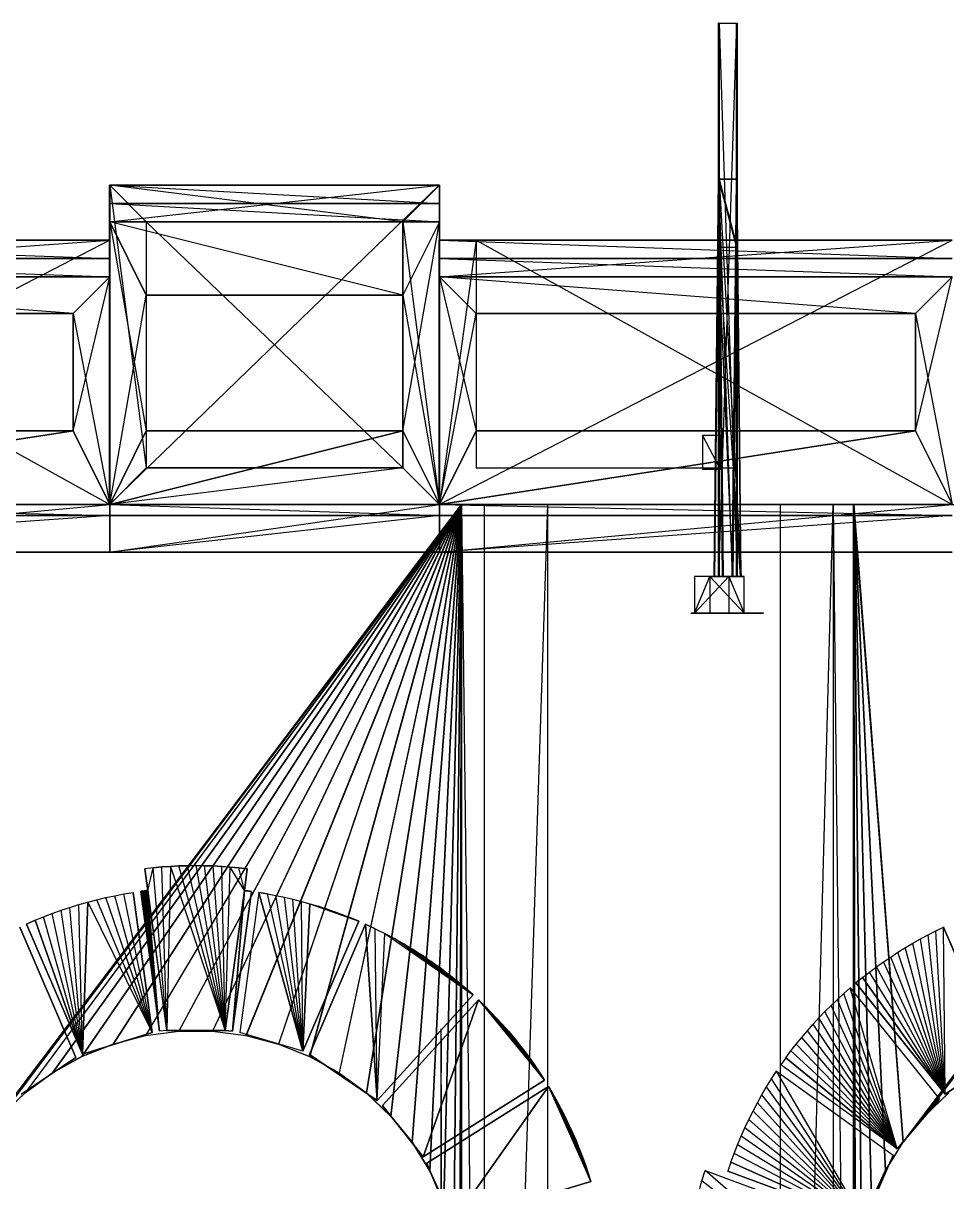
# Model space of a CAD drawing. Extents: x -41 to 47, y -35.8 to 51.3.
# Drawn here: x 20.202 to 22.722, y 44.248 to 47.407 of the extents above; entities that cross this region are included whole.
import ezdxf

# ---------------------------------------------------------------- set-up
doc = ezdxf.new("R2010")
doc.units = 0
doc.header["$MEASUREMENT"] = 0
doc.layers.add('PYDXF', color=8, linetype='CONTINUOUS')

msp = doc.modelspace()

# ---------------------------------------------------------------- linework, layer by layer
at = {"layer": 'PYDXF'}
for p, q in [((22.1001, 47.4074), (22.099, 47.4074)), ((22.099, 45.8985), (22.099, 47.4074)), ((22.099, 45.8985), (22.1001, 47.4074)), ((22.1482, 47.4074), (22.099, 45.8985)), ((22.099, 47.4074), (22.1482, 47.4074)), ((22.1001, 47.4074), (22.1001, 45.8985)), ((22.1001, 47.4074), (22.1493, 47.4074)), ((22.1001, 47.4074), (22.1493, 45.8985)), ((22.1001, 47.4074), (22.1482, 47.4074)), ((22.1482, 45.8985), (22.1482, 47.4074)), ((22.1482, 47.4074), (22.1493, 47.4074)), ((22.1482, 47.4074), (22.1493, 45.8985)), ((22.1493, 47.4074), (22.1493, 45.8985)), ((22.0872, 45.8985), (22.0989, 46.9818)), ((22.0891, 45.8985), (22.0989, 46.9818)), ((22.0989, 46.9818), (22.1481, 46.9818)), ((22.0989, 46.9818), (22.0989, 46.7956)), ((22.0989, 46.9818), (22.1481, 46.7956)), ((22.0989, 46.9818), (22.1364, 45.8985)), ((22.1002, 46.9818), (22.1002, 46.7956)), ((22.1002, 46.9818), (22.1494, 46.7956)), ((22.1494, 46.9818), (22.1002, 46.9818)), ((22.1002, 46.9818), (22.1113, 45.8985)), ((22.1002, 46.9818), (22.1605, 45.8985)), ((22.1096, 45.8985), (22.1002, 46.9818)), ((22.1364, 45.8985), (22.1481, 46.9818)), ((22.1481, 46.7956), (22.1481, 46.9818)), ((22.1494, 46.9818), (22.1494, 46.7956)), ((22.1605, 45.8985), (22.1494, 46.9818)), ((21.3369, 46.9654), (20.4374, 46.9654)), ((20.4374, 46.0954), (20.4374, 46.9654)), ((20.4374, 46.0954), (21.3369, 46.9654)), ((20.4378, 46.9654), (20.4374, 46.0954)), ((20.4374, 46.9654), (20.4378, 46.9654)), ((21.3373, 46.9654), (20.4378, 46.9654)), ((20.4378, 46.9654), (20.4378, 46.9154)), ((20.4378, 46.8654), (20.4378, 46.9654)), ((20.4378, 46.8654), (21.3373, 46.9654)), ((20.4378, 46.9654), (21.3374, 46.9654)), ((20.4378, 46.9654), (21.3374, 46.9154)), ((20.4378, 46.9154), (20.4378, 46.9654)), ((20.4378, 46.9654), (20.5377, 46.1954)), ((21.2373, 46.8654), (20.4378, 46.9654)), ((20.4378, 46.9654), (20.4378, 46.0954)), ((20.4378, 46.9654), (20.5377, 46.8654)), ((21.3369, 46.9654), (20.4378, 46.9654)), ((21.3373, 46.9654), (21.2373, 46.8654)), ((21.3369, 46.9654), (21.3369, 46.0954)), ((21.3369, 46.9654), (21.3373, 46.9654)), ((21.3369, 46.9654), (21.3373, 46.0954)), ((21.3373, 46.9654), (21.3373, 46.8654)), ((21.3373, 46.9654), (21.3373, 46.0954)), ((21.3374, 46.9654), (21.3374, 46.9154)), ((20.4378, 46.9154), (21.3373, 46.8654)), ((20.4378, 46.9154), (21.3374, 46.9154)), ((20.4378, 46.9154), (20.4378, 46.8654)), ((21.3374, 46.9154), (20.4378, 46.9154)), ((21.3373, 46.8654), (21.3373, 46.9154)), ((20.4378, 46.8654), (21.3373, 46.8654)), ((21.3373, 46.8654), (20.4378, 46.8654)), ((20.5377, 46.6654), (20.4378, 46.8654)), ((20.4378, 46.8654), (20.4378, 46.0954)), ((20.4378, 46.8654), (20.5377, 46.2954)), ((20.4378, 46.8654), (20.5377, 46.6654)), ((21.2373, 46.6654), (20.4378, 46.8654)), ((20.4378, 46.0954), (20.4378, 46.8654)), ((20.5377, 46.8654), (21.2373, 46.1954)), ((20.5377, 46.8654), (21.2373, 46.8654)), ((20.5377, 46.8654), (20.5377, 46.1954)), ((21.2373, 46.8654), (20.5377, 46.8654)), ((21.2373, 46.1954), (21.2373, 46.8654)), ((21.2373, 46.8654), (21.2373, 46.1954)), ((21.2373, 46.8654), (21.3373, 46.0954)), ((21.2373, 46.2954), (21.3373, 46.8654)), ((21.3373, 46.8654), (21.2374, 46.6654)), ((21.3373, 46.8654), (21.3373, 46.0954)), ((21.3373, 46.0954), (21.3373, 46.8654)), ((20.4374, 46.8154), (19.0381, 46.8154)), ((19.0381, 46.0954), (20.4374, 46.8154)), ((20.4378, 46.8154), (19.0385, 46.8154)), ((19.0385, 46.7154), (20.4378, 46.8154)), ((20.4374, 46.8154), (19.0385, 46.8154)), ((19.0386, 46.8154), (20.4379, 46.8154)), ((19.0386, 46.8154), (20.4379, 46.7654)), ((19.1385, 46.8154), (20.4378, 46.8154)), ((19.1385, 46.8154), (20.4378, 46.0954)), ((20.4374, 46.8154), (19.1385, 46.8154)), ((20.4374, 46.8154), (20.4374, 46.0954)), ((20.4374, 46.8154), (20.4378, 46.0954)), ((20.4378, 46.8154), (20.4374, 46.8154)), ((20.4378, 46.8154), (20.4378, 46.7154)), ((20.4378, 46.0954), (20.4378, 46.8154)), ((20.4379, 46.8154), (20.4379, 46.7654)), ((22.7361, 46.8154), (21.3369, 46.8154)), ((21.3369, 46.0954), (21.3369, 46.8154)), ((21.3369, 46.0954), (22.7361, 46.8154)), ((21.3369, 46.8154), (21.3373, 46.8154)), ((21.3373, 46.8154), (21.3369, 46.0954)), ((22.7366, 46.8154), (21.3373, 46.8154)), ((21.3373, 46.7154), (21.3373, 46.8154)), ((21.3373, 46.7154), (22.7366, 46.8154)), ((21.4372, 46.8154), (21.3373, 46.0954)), ((21.3373, 46.8154), (21.3373, 46.0954)), ((21.4372, 46.8154), (21.3373, 46.8154)), ((22.7361, 46.8154), (21.3373, 46.8154)), ((21.3374, 46.7654), (21.3373, 46.8154)), ((21.3374, 46.8154), (21.3374, 46.7654)), ((21.3374, 46.8154), (22.7366, 46.8154)), ((21.3374, 46.8154), (22.7366, 46.7654)), ((21.4372, 46.8154), (21.4372, 46.1954)), ((21.4372, 46.8154), (22.7365, 46.8154)), ((21.4372, 46.8154), (22.7365, 46.0954)), ((22.7361, 46.8154), (21.4372, 46.8154)), ((22.0891, 45.8985), (22.0989, 46.7956)), ((22.1481, 46.7956), (22.0989, 46.7956)), ((22.1382, 45.8985), (22.0989, 46.7956)), ((22.1494, 46.7956), (22.1002, 46.7956)), ((22.1587, 45.8985), (22.1002, 46.7956)), ((22.1096, 45.8985), (22.1002, 46.7956)), ((22.1364, 45.8985), (22.1481, 46.7956)), ((22.1481, 46.7956), (22.1382, 45.8985)), ((22.1494, 46.7956), (22.1587, 45.8985)), ((22.1605, 45.8985), (22.1494, 46.7956)), ((19.0386, 46.7654), (20.4378, 46.7154)), ((19.0386, 46.7654), (20.4379, 46.7654)), ((20.4379, 46.7654), (19.0386, 46.7654)), ((20.4378, 46.7154), (20.4378, 46.7654)), ((21.3374, 46.7654), (22.7366, 46.7154)), ((21.3374, 46.7654), (22.7366, 46.7654)), ((21.3374, 46.7654), (21.3374, 46.7154)), ((22.7366, 46.7654), (21.3374, 46.7654)), ((20.4378, 46.7154), (19.0385, 46.7154)), ((19.0385, 46.7154), (20.4378, 46.7154)), ((20.3378, 46.6154), (19.0385, 46.7154)), ((20.4378, 46.7154), (20.3378, 46.6154)), ((20.3378, 46.2954), (20.4378, 46.7154)), ((20.4378, 46.7154), (20.4378, 46.0954)), ((20.4378, 46.0954), (20.4378, 46.7154)), ((21.3373, 46.7154), (22.7366, 46.7154)), ((21.4372, 46.6154), (21.3373, 46.7154)), ((21.3373, 46.7154), (21.3373, 46.0954)), ((21.3373, 46.7154), (21.4372, 46.2954)), ((21.3373, 46.7154), (21.4372, 46.6154)), ((22.6366, 46.6154), (21.3373, 46.7154)), ((21.3373, 46.0954), (21.3373, 46.7154)), ((22.7366, 46.7154), (21.3374, 46.7154)), ((22.7365, 46.7154), (22.6366, 46.6154)), ((22.6366, 46.2954), (22.7365, 46.7154)), ((20.4378, 46.0954), (20.5377, 46.6654)), ((20.5377, 46.6654), (20.5377, 46.2954)), ((21.2373, 46.6654), (20.5377, 46.6654)), ((20.5377, 46.6654), (21.2374, 46.6654)), ((21.2374, 46.6654), (21.2373, 46.2954)), ((21.2373, 46.2954), (21.2373, 46.6654)), ((21.2374, 46.6654), (21.3373, 46.0954)), ((20.3378, 46.6154), (19.1385, 46.6154)), ((19.1385, 46.6154), (20.3378, 46.6154)), ((20.3378, 46.6154), (20.3378, 46.2954)), ((20.3378, 46.2954), (20.3378, 46.6154)), ((20.3378, 46.6154), (20.4378, 46.0954)), ((21.3373, 46.0954), (21.4372, 46.6154)), ((21.4372, 46.6154), (21.4372, 46.2954)), ((22.6366, 46.6154), (21.4372, 46.6154)), ((21.4372, 46.6154), (22.6366, 46.6154)), ((22.6366, 46.6154), (22.6366, 46.2954)), ((22.6366, 46.2954), (22.6366, 46.6154)), ((22.6366, 46.6154), (22.7365, 46.0954)), ((20.3378, 46.2954), (19.0385, 46.0954)), ((19.0385, 46.0954), (20.3378, 46.2954)), ((20.3378, 46.2954), (19.1385, 46.2954)), ((19.1385, 46.2954), (20.3378, 46.2954)), ((20.4378, 46.0954), (20.3378, 46.2954)), ((20.3378, 46.2954), (20.4378, 46.0954)), ((20.4378, 46.0954), (20.5377, 46.2954)), ((20.4378, 46.0954), (21.2374, 46.2954)), ((21.2373, 46.2954), (20.4378, 46.0954)), ((20.5377, 46.2954), (20.4378, 46.0954)), ((21.2374, 46.2954), (20.5377, 46.2954)), ((20.5377, 46.2954), (21.2373, 46.2954)), ((21.2373, 46.2954), (21.3373, 46.0954)), ((21.3373, 46.0954), (22.6366, 46.2954)), ((22.6366, 46.2954), (21.3373, 46.0954)), ((21.4372, 46.2954), (21.3373, 46.0954)), ((21.3373, 46.0954), (21.4372, 46.2954)), ((22.6366, 46.2954), (21.4372, 46.2954)), ((21.4372, 46.2954), (22.6366, 46.2954)), ((22.6366, 46.2954), (22.7365, 46.0954)), ((22.055, 46.2839), (22.055, 46.19)), ((22.055, 46.2839), (22.1041, 46.2839)), ((22.1042, 46.19), (22.055, 46.2839)), ((22.1042, 46.19), (22.1041, 46.2839)), ((20.5377, 46.1954), (20.4378, 46.0954)), ((21.2373, 46.1954), (20.4378, 46.0954)), ((21.2373, 46.1954), (20.5377, 46.1954)), ((20.5377, 46.1954), (21.2373, 46.1954)), ((21.3373, 46.0954), (21.2373, 46.1954)), ((21.4372, 46.1954), (22.1368, 46.1954)), ((22.1042, 46.19), (22.055, 46.19)), ((19.0381, 46.0954), (20.4374, 46.0954)), ((19.0381, 46.0954), (20.4378, 46.0954)), ((20.4378, 46.0954), (19.0385, 46.0954)), ((19.0385, 46.0954), (20.4378, 46.0954)), ((19.0385, 45.9654), (20.4378, 46.0954)), ((19.0386, 46.0954), (20.4378, 46.0654)), ((19.9471, 46.0954), (21.3971, 46.0954)), ((19.9477, 46.0954), (21.3977, 46.0954)), ((19.9477, 46.0954), (21.3971, 46.0954)), ((21.3971, 46.0954), (20.0822, 44.3564)), ((20.0828, 44.3564), (21.3977, 46.0954)), ((21.3971, 46.0954), (20.1402, 44.4276)), ((21.3977, 46.0954), (20.1408, 44.4276)), ((21.3971, 46.0954), (20.2067, 44.4909)), ((21.3977, 46.0954), (20.2074, 44.4909)), ((21.3971, 46.0954), (20.2807, 44.5452)), ((21.3977, 46.0954), (20.2813, 44.5452)), ((21.3971, 46.0954), (20.361, 44.5898)), ((21.3977, 46.0954), (20.3616, 44.5898)), ((20.4374, 46.0954), (21.3369, 46.0954)), ((20.4374, 46.0954), (20.4378, 46.0954)), ((20.4374, 46.0954), (21.3373, 46.0954)), ((20.4378, 46.0954), (20.4374, 46.0954)), ((21.3373, 46.0954), (20.4378, 46.0954)), ((20.4378, 46.0654), (20.4378, 46.0954)), ((20.4378, 46.0954), (20.4378, 46.0654)), ((20.4378, 46.0954), (20.4378, 45.9654)), ((20.4378, 46.0954), (21.3373, 46.0954)), ((20.4378, 46.0954), (21.3374, 46.0654)), ((20.4378, 45.9654), (21.3373, 46.0954)), ((20.4378, 45.9654), (20.4378, 46.0954)), ((21.3971, 46.0954), (20.4462, 44.6239)), ((21.3977, 46.0954), (20.4469, 44.6239)), ((21.3971, 46.0954), (20.5351, 44.6469)), ((21.3977, 46.0954), (20.5358, 44.6469)), ((21.3971, 46.0954), (20.6262, 44.6585)), ((21.3977, 46.0954), (20.6268, 44.6585)), ((21.3971, 46.0954), (20.718, 44.6585)), ((21.3977, 46.0954), (20.7186, 44.6585)), ((21.3971, 46.0954), (20.8091, 44.6469)), ((21.3977, 46.0954), (20.8097, 44.6469)), ((21.3971, 46.0954), (20.898, 44.6239)), ((21.3977, 46.0954), (20.8986, 44.6239)), ((21.3971, 46.0954), (20.9832, 44.5898)), ((21.3977, 46.0954), (20.9839, 44.5898)), ((21.3971, 46.0954), (21.0635, 44.5452)), ((21.3977, 46.0954), (21.0641, 44.5452)), ((21.3971, 46.0954), (21.1375, 44.4909)), ((21.3977, 46.0954), (21.1381, 44.4909)), ((21.3971, 46.0954), (21.204, 44.4276)), ((21.3977, 46.0954), (21.2047, 44.4276)), ((21.3971, 46.0954), (21.262, 44.3564)), ((21.3977, 46.0954), (21.2627, 44.3564)), ((21.3971, 46.0954), (21.3106, 44.2785)), ((21.3977, 46.0954), (21.3112, 44.2785)), ((21.3369, 46.0954), (22.7361, 46.0954)), ((21.3369, 46.0954), (21.3373, 46.0954)), ((21.3369, 46.0954), (22.7365, 46.0954)), ((21.3373, 46.0954), (21.3369, 46.0954)), ((22.7365, 46.0954), (21.3373, 46.0954)), ((21.3373, 46.0954), (21.3374, 46.0654)), ((21.3373, 46.0954), (21.3373, 45.9654)), ((21.3373, 46.0954), (22.7365, 46.0954)), ((21.3373, 45.9654), (22.7365, 46.0954)), ((21.3373, 45.9654), (21.3373, 46.0954)), ((21.3374, 46.0654), (21.3374, 46.0954)), ((21.3374, 46.0954), (22.7366, 46.0654)), ((21.3971, 46.0954), (21.3489, 44.1951)), ((21.3977, 46.0954), (21.3495, 44.1951)), ((21.3971, 46.0954), (21.3763, 44.1074)), ((21.3977, 46.0954), (21.377, 44.1074)), ((21.3971, 46.0954), (21.3925, 44.0171)), ((21.3977, 46.0954), (21.3931, 44.0171)), ((21.3971, 46.0954), (21.3971, 43.9254)), ((21.3971, 46.0954), (21.3977, 46.0954)), ((21.3971, 46.0954), (21.3977, 43.9254)), ((21.3977, 46.0954), (21.3977, 43.9254)), ((22.4679, 46.0954), (21.3979, 46.0954)), ((21.3979, 46.0954), (21.4594, 46.0954)), ((21.3979, 46.0954), (21.3979, 40.7954)), ((21.3979, 40.7954), (21.3979, 46.0954)), ((21.3979, 46.0954), (21.4594, 40.7954)), ((22.4679, 46.0954), (21.4594, 46.0954)), ((21.6324, 46.0954), (21.4594, 40.7954)), ((21.4594, 46.0954), (21.4594, 40.7954)), ((21.6324, 46.0954), (21.4594, 46.0954)), ((22.4679, 46.0954), (21.6324, 46.0954)), ((21.6324, 46.0954), (21.6324, 40.7954)), ((21.6324, 46.0954), (22.2682, 46.0954)), ((22.2682, 40.7954), (22.2682, 46.0954)), ((22.2682, 40.7954), (22.4119, 46.0954)), ((22.4119, 46.0954), (22.2682, 46.0954)), ((22.4679, 46.0954), (22.2682, 46.0954)), ((22.4119, 46.0954), (22.4119, 40.7954)), ((22.4679, 46.0954), (22.4119, 46.0954)), ((22.4119, 46.0954), (22.4679, 40.7954)), ((22.4119, 46.0954), (22.4679, 46.0954)), ((22.4671, 43.9254), (22.4671, 46.0954)), ((22.4671, 46.0954), (23.9171, 46.0954)), ((22.4671, 46.0954), (22.4717, 44.0171)), ((22.4671, 46.0954), (22.4677, 46.0954)), ((22.4677, 46.0954), (22.4671, 43.9254)), ((22.4671, 46.0954), (22.5536, 44.2785)), ((22.4671, 46.0954), (22.4879, 44.1074)), ((22.4671, 46.0954), (22.5153, 44.1951)), ((22.6022, 44.3564), (22.4671, 46.0954)), ((22.4677, 46.0954), (22.4677, 43.9254)), ((22.4723, 44.0171), (22.4677, 46.0954)), ((22.4677, 46.0954), (22.516, 44.1951)), ((22.4677, 46.0954), (22.4885, 44.1074)), ((22.4677, 46.0954), (22.6028, 44.3564)), ((22.4677, 46.0954), (22.5543, 44.2785)), ((22.4677, 46.0954), (23.9177, 46.0954)), ((22.4677, 46.0954), (23.9171, 46.0954)), ((22.4679, 46.0954), (22.4679, 40.7954)), ((22.4679, 40.7954), (22.4679, 46.0954)), ((23.9171, 46.0954), (22.6022, 44.3564)), ((22.6028, 44.3564), (23.9177, 46.0954)), ((23.9171, 46.0954), (22.6602, 44.4276)), ((23.9177, 46.0954), (22.6608, 44.4276)), ((19.0385, 46.0654), (20.4378, 46.0654)), ((20.4378, 46.0654), (19.0385, 45.9654)), ((20.4378, 46.0654), (19.0386, 46.0654)), ((20.4378, 45.9654), (20.4378, 46.0654)), ((20.4378, 46.0654), (21.3373, 46.0654)), ((21.3373, 46.0654), (20.4378, 45.9654)), ((20.4378, 46.0654), (20.4378, 45.9654)), ((21.3374, 46.0654), (20.4378, 46.0654)), ((21.3373, 45.9654), (21.3373, 46.0654)), ((21.3373, 46.0654), (22.7366, 46.0654)), ((22.7366, 46.0654), (21.3373, 45.9654)), ((21.3373, 46.0654), (21.3373, 45.9654)), ((22.7366, 46.0654), (21.3374, 46.0654)), ((20.4378, 45.9654), (19.0385, 45.9654)), ((19.0385, 45.9654), (20.4378, 45.9654)), ((21.3373, 45.9654), (20.4378, 45.9654)), ((20.4378, 45.9654), (21.3373, 45.9654)), ((22.7365, 45.9654), (21.3373, 45.9654)), ((21.3373, 45.9654), (22.7366, 45.9654)), ((22.0749, 45.8985), (22.0334, 45.8985)), ((22.1268, 45.8985), (22.0334, 45.7985)), ((22.0334, 45.8985), (22.0334, 45.7985)), ((22.1268, 45.8985), (22.0334, 45.8985)), ((22.0334, 45.7985), (22.0749, 45.8985)), ((22.1684, 45.8985), (22.0749, 45.8985)), ((22.0749, 45.8985), (22.1268, 45.8985)), ((22.0749, 45.8985), (22.1684, 45.7985)), ((22.0749, 45.8985), (22.0749, 45.7985)), ((22.0891, 45.8985), (22.0872, 45.8985)), ((22.0872, 45.8985), (22.1364, 45.8985)), ((22.1364, 45.8985), (22.0891, 45.8985)), ((22.0891, 45.8985), (22.1382, 45.8985)), ((22.099, 45.8985), (22.1001, 45.8985)), ((22.099, 45.8985), (22.1482, 45.8985)), ((22.099, 45.8985), (22.1493, 45.8985)), ((22.1493, 45.8985), (22.1001, 45.8985)), ((22.1096, 45.8985), (22.1587, 45.8985)), ((22.1096, 45.8985), (22.1113, 45.8985)), ((22.1605, 45.8985), (22.1096, 45.8985)), ((22.1113, 45.8985), (22.1605, 45.8985)), ((22.1268, 45.8985), (22.1268, 45.7985)), ((22.1268, 45.8985), (22.1684, 45.8985)), ((22.1268, 45.8985), (22.1684, 45.7985)), ((22.1364, 45.8985), (22.1382, 45.8985)), ((22.1493, 45.8985), (22.1482, 45.8985)), ((22.1587, 45.8985), (22.1605, 45.8985)), ((22.1684, 45.7985), (22.1684, 45.8985)), ((22.0233, 45.7985), (22.0248, 45.7985)), ((22.0233, 45.7985), (22.22, 45.7985)), ((22.0248, 45.7985), (22.2216, 45.7985)), ((22.22, 45.7985), (22.0248, 45.7985)), ((22.0334, 45.7985), (22.1268, 45.7985)), ((22.0334, 45.7985), (22.0749, 45.7985)), ((22.1684, 45.7985), (22.0749, 45.7985)), ((22.1268, 45.7985), (22.0749, 45.7985)), ((22.1684, 45.7985), (22.1268, 45.7985)), ((22.2216, 45.7985), (22.22, 45.7985)), ((20.5566, 45.1045), (20.5333, 45.102)), ((20.5333, 45.1022), (20.5333, 45.102)), ((20.5414, 45.0426), (20.5333, 45.102)), ((20.5333, 45.102), (20.5414, 45.0426)), ((20.5414, 45.0426), (20.5566, 45.1045)), ((20.5798, 45.1066), (20.5565, 45.1045)), ((20.5566, 45.1045), (20.5799, 45.1066)), ((20.5932, 44.661), (20.5566, 45.1045)), ((20.6032, 45.1082), (20.5798, 45.1066)), ((20.5799, 45.1066), (20.6032, 45.1082)), ((20.5932, 44.661), (20.5799, 45.1066)), ((20.6032, 45.1082), (20.5932, 44.661)), ((20.6032, 45.1082), (20.6265, 45.1093)), ((20.6265, 45.1093), (20.6032, 45.1082)), ((20.6032, 45.1082), (20.753, 44.661)), ((20.6265, 45.1093), (20.6499, 45.11)), ((20.6499, 45.11), (20.6265, 45.1093)), ((20.753, 44.661), (20.6265, 45.1093)), ((20.6499, 45.11), (20.6733, 45.1102)), ((20.6733, 45.1102), (20.6499, 45.11)), ((20.753, 44.661), (20.6499, 45.11)), ((20.6966, 45.11), (20.6733, 45.1102)), ((20.6733, 45.1102), (20.6967, 45.11)), ((20.753, 44.661), (20.6733, 45.1102)), ((20.72, 45.1093), (20.6966, 45.11)), ((20.6967, 45.11), (20.72, 45.1093)), ((20.753, 44.661), (20.6967, 45.11)), ((20.7433, 45.1081), (20.72, 45.1093)), ((20.72, 45.1093), (20.7434, 45.1081)), ((20.753, 44.661), (20.72, 45.1093)), ((20.7667, 45.1065), (20.7433, 45.1081)), ((20.7434, 45.1081), (20.7667, 45.1065)), ((20.753, 44.661), (20.7434, 45.1081)), ((20.753, 44.661), (20.7667, 45.1065)), ((20.79, 45.1044), (20.7667, 45.1065)), ((20.7667, 45.1065), (20.79, 45.1044)), ((20.8051, 45.0424), (20.7667, 45.1065)), ((20.79, 45.1044), (20.8132, 45.1019)), ((20.8132, 45.1019), (20.79, 45.1044)), ((20.8051, 45.0424), (20.79, 45.1044)), ((20.8132, 45.1019), (20.8051, 45.0424)), ((20.8051, 45.0424), (20.8132, 45.1019)), ((20.8132, 45.1021), (20.8132, 45.1019)), ((20.4023, 45.0173), (20.427, 45.0231)), ((20.427, 45.0231), (20.4518, 45.0283)), ((20.5535, 44.6555), (20.427, 45.0231)), ((20.4518, 45.0283), (20.4767, 45.033)), ((20.5535, 44.6555), (20.4518, 45.0283)), ((20.4767, 45.033), (20.5018, 45.0372)), ((20.5535, 44.6555), (20.4767, 45.033)), ((20.5017, 45.0374), (20.5017, 45.0372)), ((20.5535, 44.6555), (20.5017, 45.0372)), ((20.5018, 45.0372), (20.5535, 44.6555)), ((20.5232, 45.0403), (20.5216, 45.04)), ((20.5216, 45.04), (20.5733, 44.6586)), ((20.5248, 45.0405), (20.5232, 45.0403)), ((20.5232, 45.0403), (20.5249, 45.0405)), ((20.5733, 44.6586), (20.5232, 45.0403)), ((20.5265, 45.0407), (20.5248, 45.0405)), ((20.5249, 45.0405), (20.5265, 45.0407)), ((20.5733, 44.6586), (20.5249, 45.0405)), ((20.5281, 45.0409), (20.5265, 45.0407)), ((20.5265, 45.0407), (20.5282, 45.0409)), ((20.5733, 44.6586), (20.5265, 45.0407)), ((20.5298, 45.0411), (20.5281, 45.0409)), ((20.5282, 45.0409), (20.5298, 45.0411)), ((20.5733, 44.6586), (20.5282, 45.0409)), ((20.5314, 45.0413), (20.5298, 45.0411)), ((20.5298, 45.0411), (20.5315, 45.0413)), ((20.5733, 44.6586), (20.5298, 45.0411)), ((20.5331, 45.0415), (20.5314, 45.0413)), ((20.5315, 45.0413), (20.5331, 45.0415)), ((20.5733, 44.6586), (20.5315, 45.0413)), ((20.5348, 45.0418), (20.5331, 45.0415)), ((20.5331, 45.0415), (20.5348, 45.0418)), ((20.5733, 44.6586), (20.5331, 45.0415)), ((20.5348, 45.0418), (20.5364, 45.042)), ((20.5364, 45.042), (20.5348, 45.0418)), ((20.5733, 44.6586), (20.5348, 45.0418)), ((20.5364, 45.042), (20.5381, 45.0422)), ((20.5381, 45.0422), (20.5364, 45.042)), ((20.5733, 44.6586), (20.5364, 45.042)), ((20.5397, 45.0424), (20.5381, 45.0422)), ((20.5381, 45.0422), (20.5397, 45.0424)), ((20.5733, 44.6586), (20.5381, 45.0422)), ((20.5414, 45.0426), (20.5397, 45.0424)), ((20.5397, 45.0424), (20.5414, 45.0426)), ((20.5733, 44.6586), (20.5397, 45.0424)), ((20.5414, 45.0426), (20.5931, 44.661)), ((20.5932, 44.661), (20.5414, 45.0426)), ((20.5733, 44.6586), (20.5414, 45.0426)), ((20.8051, 45.0424), (20.753, 44.661)), ((20.753, 44.661), (20.8051, 45.0424)), ((20.8051, 45.0424), (20.7728, 44.6585)), ((20.7728, 44.6585), (20.8249, 45.0399)), ((20.7729, 44.6585), (20.8051, 45.0424)), ((20.8249, 45.0399), (20.7729, 44.6585)), ((20.8447, 45.037), (20.7926, 44.6554)), ((20.8051, 45.0424), (20.8067, 45.0422)), ((20.8051, 45.0424), (20.8249, 45.0399)), ((20.8067, 45.0422), (20.8084, 45.042)), ((20.8249, 45.0399), (20.8067, 45.0422)), ((20.8084, 45.042), (20.8101, 45.0418)), ((20.8249, 45.0399), (20.8084, 45.042)), ((20.81, 45.0418), (20.8117, 45.0416)), ((20.8249, 45.0399), (20.81, 45.0418)), ((20.8117, 45.0416), (20.8134, 45.0414)), ((20.8249, 45.0399), (20.8117, 45.0416)), ((20.8133, 45.0414), (20.815, 45.0412)), ((20.8249, 45.0399), (20.8133, 45.0414)), ((20.8249, 45.0399), (20.815, 45.0412)), ((20.815, 45.0412), (20.8167, 45.041)), ((20.8249, 45.0399), (20.8167, 45.041)), ((20.8167, 45.041), (20.8183, 45.0408)), ((20.8249, 45.0399), (20.8183, 45.0408)), ((20.8183, 45.0408), (20.82, 45.0406)), ((20.8249, 45.0399), (20.82, 45.0406)), ((20.82, 45.0406), (20.8216, 45.0404)), ((20.8216, 45.0404), (20.8233, 45.0401)), ((20.8249, 45.0399), (20.8216, 45.0404)), ((20.8249, 45.0399), (20.8233, 45.0401)), ((20.8233, 45.0401), (20.8249, 45.0399)), ((20.8447, 45.037), (20.9647, 44.604)), ((20.8447, 45.037), (20.8681, 45.0332)), ((20.9647, 44.604), (20.8447, 45.037)), ((20.8681, 45.0332), (20.8447, 45.037)), ((20.8681, 45.0332), (20.8914, 45.0288)), ((20.9647, 44.604), (20.8681, 45.0332)), ((20.8914, 45.0288), (20.9146, 45.0239)), ((20.9647, 44.604), (20.8914, 45.0288)), ((20.9146, 45.0239), (20.9377, 45.0186)), ((20.9647, 44.604), (20.9146, 45.0239)), ((20.3051, 44.9885), (20.3292, 44.9965)), ((20.3291, 44.9965), (20.3534, 45.004)), ((20.3632, 44.596), (20.3291, 44.9965)), ((20.3534, 45.004), (20.3778, 45.0109)), ((20.3632, 44.596), (20.3534, 45.004)), ((20.3632, 44.596), (20.3778, 45.0109)), ((20.3778, 45.0109), (20.3632, 44.596)), ((20.3778, 45.0109), (20.4023, 45.0173)), ((20.3778, 45.0109), (20.5535, 44.6555)), ((20.5535, 44.6555), (20.4023, 45.0173)), ((20.9647, 44.604), (20.9376, 45.0186)), ((20.9376, 45.0186), (20.9606, 45.0128)), ((20.9606, 45.0128), (20.9835, 45.0065)), ((20.9647, 44.604), (20.9606, 45.0128)), ((20.9647, 44.604), (20.9834, 45.0065)), ((20.9835, 45.0065), (20.9647, 44.604)), ((20.9834, 45.0065), (21.0061, 44.9997)), ((20.9834, 45.0065), (21.1172, 44.9587)), ((21.0061, 44.9997), (21.0287, 44.9924)), ((21.1172, 44.9587), (21.0061, 44.9997)), ((21.1172, 44.9587), (21.0287, 44.9924)), ((21.0287, 44.9924), (21.0511, 44.9847)), ((20.2341, 44.9612), (20.2108, 44.951)), ((20.2109, 44.951), (20.2341, 44.9612)), ((20.2341, 44.9612), (20.2575, 44.9708)), ((20.2341, 44.9612), (20.3632, 44.596)), ((20.3632, 44.596), (20.2341, 44.9612)), ((20.2575, 44.9708), (20.2812, 44.9799)), ((20.3632, 44.596), (20.2575, 44.9708)), ((20.2812, 44.9799), (20.3051, 44.9885)), ((20.3632, 44.596), (20.2812, 44.9799)), ((20.3632, 44.596), (20.3051, 44.9885)), ((20.9647, 44.604), (21.1172, 44.9587)), ((21.1172, 44.9587), (20.9647, 44.604)), ((21.0511, 44.9847), (21.0733, 44.9765)), ((21.1172, 44.9587), (21.0511, 44.9847)), ((21.0733, 44.9765), (21.0954, 44.9678)), ((21.1172, 44.9587), (21.0733, 44.9765)), ((21.0954, 44.9678), (21.1172, 44.9587)), ((21.1172, 44.9587), (21.0954, 44.9678)), ((20.1927, 44.9427), (20.3452, 44.5872)), ((20.3452, 44.5872), (20.1927, 44.9427)), ((20.2108, 44.9512), (20.2108, 44.951)), ((20.3632, 44.596), (20.2108, 44.951)), ((20.2109, 44.951), (20.3632, 44.596)), ((21.1355, 44.9506), (20.9829, 44.5957)), ((20.9829, 44.5957), (21.1355, 44.9506)), ((21.1356, 44.9508), (21.1355, 44.9506)), ((21.1355, 44.9506), (21.1679, 44.47)), ((21.1355, 44.9506), (21.1622, 44.9382)), ((21.1679, 44.47), (21.1356, 44.9506)), ((21.1622, 44.9382), (21.1356, 44.9506)), ((21.1622, 44.9382), (21.1885, 44.925)), ((21.1679, 44.47), (21.1622, 44.9382)), ((22.6703, 44.9215), (22.6914, 44.9323)), ((22.6914, 44.9323), (22.7127, 44.9427)), ((22.7167, 44.4872), (22.6914, 44.9323)), ((22.7124, 44.9433), (22.7127, 44.9427)), ((22.7127, 44.9427), (22.8653, 44.5872)), ((22.7167, 44.4872), (22.7127, 44.9427)), ((22.8652, 44.5872), (22.7127, 44.9427)), ((21.1679, 44.47), (21.1885, 44.925)), ((21.1885, 44.925), (21.4294, 44.7577)), ((21.1885, 44.925), (21.2145, 44.9112)), ((21.2145, 44.9112), (21.2401, 44.8967)), ((21.4294, 44.7577), (21.2145, 44.9112)), ((21.4294, 44.7577), (21.2401, 44.8967)), ((21.2401, 44.8967), (21.2653, 44.8815)), ((22.6085, 44.8866), (22.6288, 44.8987)), ((22.6288, 44.8987), (22.6495, 44.9103)), ((22.7167, 44.4872), (22.6288, 44.8987)), ((22.7167, 44.4872), (22.6494, 44.9103)), ((22.6495, 44.9103), (22.6703, 44.9215)), ((22.7167, 44.4872), (22.6703, 44.9215)), ((21.2653, 44.8815), (21.2901, 44.8657)), ((21.4294, 44.7577), (21.2653, 44.8815)), ((21.2901, 44.8657), (21.3145, 44.8492)), ((21.4294, 44.7577), (21.2901, 44.8657)), ((22.5685, 44.8611), (22.5883, 44.874)), ((22.5883, 44.874), (22.6085, 44.8866)), ((22.7167, 44.4872), (22.5883, 44.874)), ((22.7167, 44.4872), (22.6084, 44.8866)), ((21.3145, 44.8492), (21.3384, 44.8322)), ((21.4294, 44.7577), (21.3145, 44.8492)), ((21.4294, 44.7577), (21.3384, 44.8322)), ((21.3384, 44.8322), (21.3619, 44.8144)), ((22.5106, 44.8198), (22.5296, 44.834)), ((22.5296, 44.834), (22.5489, 44.8478)), ((22.7167, 44.4872), (22.5296, 44.834)), ((22.5489, 44.8478), (22.5685, 44.8611)), ((22.7167, 44.4872), (22.5489, 44.8478)), ((22.7167, 44.4872), (22.5685, 44.8611)), ((21.4294, 44.7577), (21.3619, 44.8144)), ((21.3619, 44.8144), (21.3849, 44.7961)), ((22.492, 44.8053), (22.4736, 44.7903)), ((22.4736, 44.7903), (22.492, 44.8053)), ((22.492, 44.8053), (22.5107, 44.8198)), ((22.492, 44.8053), (22.7167, 44.4872)), ((22.7167, 44.4872), (22.492, 44.8053)), ((22.7167, 44.4872), (22.5106, 44.8198)), ((21.3849, 44.7961), (21.4074, 44.7772)), ((21.4294, 44.7577), (21.3849, 44.7961)), ((21.4074, 44.7772), (21.4295, 44.7577)), ((21.4294, 44.7577), (21.4074, 44.7772)), ((22.4405, 44.7617), (22.4583, 44.7774)), ((22.4579, 44.7779), (22.4583, 44.7774)), ((22.5863, 44.3377), (22.4583, 44.7774)), ((22.4583, 44.7774), (22.7017, 44.4738)), ((22.4734, 44.7904), (22.4736, 44.7903)), ((22.7167, 44.4872), (22.4736, 44.7903)), ((22.4736, 44.7903), (22.7167, 44.4872)), ((21.1679, 44.47), (21.4294, 44.7577)), ((21.4295, 44.7577), (21.1679, 44.47)), ((21.4441, 44.7441), (21.1823, 44.4561)), ((21.4441, 44.7441), (21.2928, 44.3162)), ((21.2928, 44.3162), (21.4441, 44.7441)), ((21.4442, 44.7442), (21.4441, 44.7441)), ((21.4441, 44.7441), (21.6244, 44.5252)), ((21.4441, 44.7441), (21.4612, 44.7277)), ((21.4612, 44.7277), (21.4441, 44.7441)), ((22.406, 44.7293), (22.4231, 44.7457)), ((22.4231, 44.7457), (22.4405, 44.7617)), ((22.5863, 44.3377), (22.4231, 44.7457)), ((22.5863, 44.3377), (22.4405, 44.7617)), ((21.4612, 44.7277), (21.4779, 44.7109)), ((21.6244, 44.5252), (21.4612, 44.7277)), ((21.4779, 44.7109), (21.4943, 44.6938)), ((21.6244, 44.5252), (21.4779, 44.7109)), ((22.3728, 44.6955), (22.3892, 44.7126)), ((22.3892, 44.7126), (22.406, 44.7293)), ((22.5863, 44.3377), (22.3892, 44.7126)), ((22.5863, 44.3377), (22.406, 44.7293)), ((21.4943, 44.6938), (21.5103, 44.6763)), ((21.6244, 44.5252), (21.4943, 44.6938)), ((21.6244, 44.5252), (21.5103, 44.6763)), ((21.5103, 44.6763), (21.5259, 44.6585)), ((22.3411, 44.6602), (22.3568, 44.678)), ((22.3568, 44.678), (22.3728, 44.6955)), ((22.5863, 44.3377), (22.3568, 44.678)), ((22.5863, 44.3377), (22.3728, 44.6955)), ((20.3632, 44.596), (20.5535, 44.6555)), ((20.5535, 44.6555), (20.3632, 44.596)), ((20.4462, 44.6239), (20.5351, 44.6469)), ((20.4462, 44.6239), (20.5358, 44.6469)), ((20.4469, 44.6239), (20.5358, 44.6469)), ((20.5351, 44.6469), (20.6262, 44.6585)), ((20.5351, 44.6469), (20.6268, 44.6585)), ((20.5358, 44.6469), (20.5351, 44.6469)), ((20.5358, 44.6469), (20.6268, 44.6585)), ((20.5931, 44.661), (20.5733, 44.6586)), ((20.753, 44.661), (20.5931, 44.661)), ((20.5931, 44.661), (20.753, 44.661)), ((20.6262, 44.6585), (20.718, 44.6585)), ((20.6262, 44.6585), (20.7186, 44.6585)), ((20.6268, 44.6585), (20.6262, 44.6585)), ((20.6268, 44.6585), (20.7186, 44.6585)), ((20.718, 44.6585), (20.8091, 44.6469)), ((20.718, 44.6585), (20.8097, 44.6469)), ((20.7186, 44.6585), (20.718, 44.6585)), ((20.7186, 44.6585), (20.8097, 44.6469)), ((20.7728, 44.6585), (20.753, 44.661)), ((20.753, 44.661), (20.7729, 44.6585)), ((20.9647, 44.604), (20.7926, 44.6554)), ((20.8091, 44.6469), (20.898, 44.6239)), ((20.8091, 44.6469), (20.8986, 44.6239)), ((20.8097, 44.6469), (20.8091, 44.6469)), ((20.8097, 44.6469), (20.8986, 44.6239)), ((21.3425, 44.6388), (21.3425, 44.6654)), ((21.6244, 44.5252), (21.5259, 44.6585)), ((21.5259, 44.6585), (21.5412, 44.6404)), ((22.3109, 44.6237), (22.3258, 44.6421)), ((22.3258, 44.6421), (22.3411, 44.6602)), ((22.5863, 44.3377), (22.3258, 44.6421)), ((22.5863, 44.3377), (22.3411, 44.6602)), ((20.361, 44.5898), (20.4462, 44.6239)), ((20.361, 44.5898), (20.4469, 44.6239)), ((20.3616, 44.5898), (20.4469, 44.6239)), ((20.4469, 44.6239), (20.4462, 44.6239)), ((20.898, 44.6239), (20.9832, 44.5898)), ((20.8986, 44.6239), (20.898, 44.6239)), ((20.898, 44.6239), (20.9839, 44.5898)), ((20.8986, 44.6239), (20.9839, 44.5898)), ((21.3425, 44.5354), (21.3425, 44.6388)), ((21.3425, 44.6388), (21.3425, 44.5454)), ((21.5412, 44.6404), (21.5561, 44.6219)), ((21.6244, 44.5252), (21.5412, 44.6404)), ((21.6244, 44.5252), (21.556, 44.6219)), ((21.5561, 44.6219), (21.5705, 44.6031)), ((22.2964, 44.605), (22.3109, 44.6237)), ((22.5863, 44.3377), (22.3109, 44.6237)), ((20.1966, 44.4872), (20.3452, 44.5872)), ((20.3452, 44.5872), (20.1967, 44.4872)), ((20.2807, 44.5452), (20.361, 44.5898)), ((20.2807, 44.5452), (20.3616, 44.5898)), ((20.2813, 44.5452), (20.3616, 44.5898)), ((20.3616, 44.5898), (20.361, 44.5898)), ((21.1679, 44.47), (20.9829, 44.5957)), ((20.9829, 44.5957), (21.1679, 44.47)), ((20.9832, 44.5898), (21.0635, 44.5452)), ((20.9839, 44.5898), (20.9832, 44.5898)), ((20.9832, 44.5898), (21.0641, 44.5452)), ((20.9839, 44.5898), (21.0641, 44.5452)), ((21.5705, 44.6031), (21.5846, 44.5841)), ((21.6244, 44.5252), (21.5705, 44.6031)), ((21.5846, 44.5841), (21.5983, 44.5647)), ((21.6244, 44.5252), (21.5846, 44.5841)), ((22.2823, 44.586), (22.2686, 44.5667)), ((22.2823, 44.586), (22.2964, 44.605)), ((22.2823, 44.586), (22.5863, 44.3377)), ((22.5863, 44.3377), (22.2823, 44.586)), ((22.5863, 44.3377), (22.2964, 44.605)), ((22.7167, 44.4872), (22.8652, 44.5872)), ((22.8653, 44.5872), (22.7167, 44.4872)), ((21.5983, 44.5647), (21.6115, 44.5451)), ((21.6244, 44.5252), (21.5983, 44.5647)), ((22.2435, 44.5289), (22.2573, 44.5501)), ((22.2567, 44.5505), (22.2573, 44.5501)), ((22.4958, 44.1402), (22.2573, 44.5501)), ((22.2573, 44.5501), (22.5755, 44.3208)), ((22.2684, 44.5668), (22.2686, 44.5667)), ((22.5863, 44.3377), (22.2686, 44.5667)), ((20.2067, 44.4909), (20.2807, 44.5452)), ((20.2067, 44.4909), (20.2813, 44.5452)), ((20.2074, 44.4909), (20.2813, 44.5452)), ((20.2813, 44.5452), (20.2807, 44.5452)), ((21.0635, 44.5452), (21.1375, 44.4909)), ((21.0641, 44.5452), (21.0635, 44.5452)), ((21.0635, 44.5452), (21.1381, 44.4909)), ((21.0641, 44.5452), (21.1381, 44.4909)), ((21.2928, 44.3162), (21.6244, 44.5252)), ((21.6244, 44.5252), (21.2928, 44.3162)), ((21.3425, 44.5138), (21.3425, 44.5454)), ((21.3425, 44.5086), (21.3425, 44.5354)), ((21.6115, 44.5451), (21.6244, 44.5252)), ((21.6244, 44.5252), (21.6115, 44.5451)), ((22.2301, 44.5073), (22.2435, 44.5289)), ((22.4958, 44.1402), (22.2435, 44.5289)), ((20.1402, 44.4276), (20.2067, 44.4909)), ((20.1402, 44.4276), (20.2074, 44.4909)), ((20.1408, 44.4276), (20.2074, 44.4909)), ((20.2074, 44.4909), (20.2067, 44.4909)), ((21.1375, 44.4909), (21.204, 44.4276)), ((21.1375, 44.4909), (21.2047, 44.4276)), ((21.1381, 44.4909), (21.1375, 44.4909)), ((21.1381, 44.4909), (21.2047, 44.4276)), ((21.6349, 44.5082), (21.3029, 44.2989)), ((21.3029, 44.2989), (21.6349, 44.5082)), ((21.3425, 44.4706), (21.3425, 44.5138)), ((21.3425, 44.5138), (21.3425, 44.5086)), ((21.3425, 44.2537), (21.3425, 44.5086)), ((21.3425, 44.5086), (21.3425, 44.4706)), ((21.6349, 44.5082), (21.3711, 44.1352)), ((21.3711, 44.1352), (21.6349, 44.5082)), ((21.635, 44.5083), (21.6349, 44.5082)), ((21.6349, 44.5082), (21.75, 44.2491)), ((21.6349, 44.5082), (21.6469, 44.4878)), ((21.6469, 44.4878), (21.6349, 44.5082)), ((21.6469, 44.4878), (21.6586, 44.4672)), ((21.75, 44.2491), (21.6469, 44.4878)), ((22.2049, 44.4633), (22.2173, 44.4855)), ((22.2172, 44.4855), (22.2301, 44.5073)), ((22.4958, 44.1402), (22.2172, 44.4855)), ((22.4958, 44.1402), (22.2301, 44.5073)), ((22.6602, 44.4276), (22.7267, 44.4909)), ((22.6602, 44.4276), (22.7273, 44.4909)), ((22.6608, 44.4276), (22.7273, 44.4909)), ((21.2928, 44.3162), (21.1823, 44.4561)), ((21.1823, 44.4561), (21.2928, 44.3162)), ((21.3425, 44.2057), (21.3425, 44.4706)), ((21.3425, 44.4706), (21.3425, 44.2125)), ((21.6586, 44.4672), (21.6698, 44.4463)), ((21.75, 44.2491), (21.6586, 44.4672)), ((22.193, 44.4409), (22.2049, 44.4633)), ((22.4958, 44.1402), (22.2049, 44.4633)), ((22.5863, 44.3377), (22.7017, 44.4738)), ((22.7017, 44.4738), (22.5863, 44.3377)), ((21.204, 44.4276), (21.262, 44.3564)), ((21.2047, 44.4276), (21.204, 44.4276)), ((21.2047, 44.4276), (21.2627, 44.3564)), ((21.2047, 44.4276), (21.262, 44.3564)), ((21.6697, 44.4463), (21.6805, 44.4252)), ((21.75, 44.2491), (21.6697, 44.4463)), ((21.75, 44.2491), (21.6805, 44.4252)), ((21.6805, 44.4252), (21.6908, 44.4038)), ((22.1816, 44.4183), (22.193, 44.4409)), ((22.4958, 44.1402), (22.193, 44.4409)), ((22.6022, 44.3564), (22.6602, 44.4276)), ((22.6028, 44.3564), (22.6608, 44.4276)), ((22.6028, 44.3564), (22.6602, 44.4276)), ((22.6602, 44.4276), (22.6608, 44.4276)), ((21.75, 44.2491), (21.6908, 44.4038)), ((21.6908, 44.4038), (21.7006, 44.3823)), ((22.1604, 44.3722), (22.1708, 44.3953)), ((22.1708, 44.3953), (22.1816, 44.4183)), ((22.4958, 44.1402), (22.1708, 44.3953)), ((22.4958, 44.1402), (22.1816, 44.4183)), ((21.75, 44.2491), (21.7006, 44.3823)), ((21.7007, 44.3823), (21.7101, 44.3605)), ((21.75, 44.2491), (21.71, 44.3605)), ((21.7101, 44.3605), (21.719, 44.3386)), ((22.1506, 44.3488), (22.1604, 44.3722)), ((22.4958, 44.1402), (22.1604, 44.3722)), ((21.262, 44.3564), (21.3106, 44.2785)), ((21.262, 44.3564), (21.2627, 44.3564)), ((21.2627, 44.3564), (21.3112, 44.2785)), ((21.2627, 44.3564), (21.3106, 44.2785)), ((21.719, 44.3386), (21.7275, 44.3165)), ((21.75, 44.2491), (21.719, 44.3386)), ((22.1413, 44.3252), (22.1506, 44.3488)), ((22.4958, 44.1402), (22.1506, 44.3488)), ((22.5536, 44.2785), (22.6022, 44.3564)), ((22.5543, 44.2785), (22.6028, 44.3564)), ((22.5543, 44.2785), (22.6022, 44.3564)), ((22.6022, 44.3564), (22.6028, 44.3564)), ((21.3711, 44.1352), (21.3029, 44.2989)), ((21.3029, 44.2989), (21.3711, 44.1352)), ((21.7274, 44.3165), (21.7355, 44.2942)), ((21.75, 44.2491), (21.7274, 44.3165)), ((21.7355, 44.2942), (21.743, 44.2717)), ((21.75, 44.2491), (21.7355, 44.2942)), ((22.1326, 44.3014), (22.1244, 44.2774)), ((22.1326, 44.3014), (22.1413, 44.3252)), ((22.1326, 44.3014), (22.4958, 44.1402)), ((22.4958, 44.1402), (22.1326, 44.3014)), ((22.4958, 44.1402), (22.1413, 44.3252)), ((22.4958, 44.1402), (22.5755, 44.3208)), ((22.5755, 44.3208), (22.4958, 44.1402)), ((21.3106, 44.2785), (21.3489, 44.1951)), ((21.3106, 44.2785), (21.3112, 44.2785)), ((21.3112, 44.2785), (21.3495, 44.1951)), ((21.3112, 44.2785), (21.3489, 44.1951)), ((21.743, 44.2717), (21.7501, 44.2491)), ((21.75, 44.2491), (21.743, 44.2717)), ((22.0535, 44.2509), (22.062, 44.2792)), ((22.4678, 43.9302), (22.0619, 44.2792)), ((22.0619, 44.2792), (22.4906, 44.1208)), ((22.1237, 44.2777), (22.1244, 44.2774)), ((22.4958, 44.1402), (22.1244, 44.2774)), ((22.1244, 44.2774), (22.4958, 44.1402)), ((22.5153, 44.1951), (22.5536, 44.2785)), ((22.516, 44.1951), (22.5543, 44.2785)), ((22.516, 44.1951), (22.5536, 44.2785)), ((22.5543, 44.2785), (22.5536, 44.2785)), ((21.3425, 44.2125), (21.3425, 44.2537)), ((21.3711, 44.1352), (21.75, 44.2491)), ((21.7501, 44.2491), (21.3711, 44.1352)), ((22.0457, 44.2224), (22.0535, 44.2509)), ((22.4678, 43.9302), (22.0535, 44.2509))]:
    msp.add_line(p, q, dxfattribs=at)

doc.saveas('drawing.dxf')
